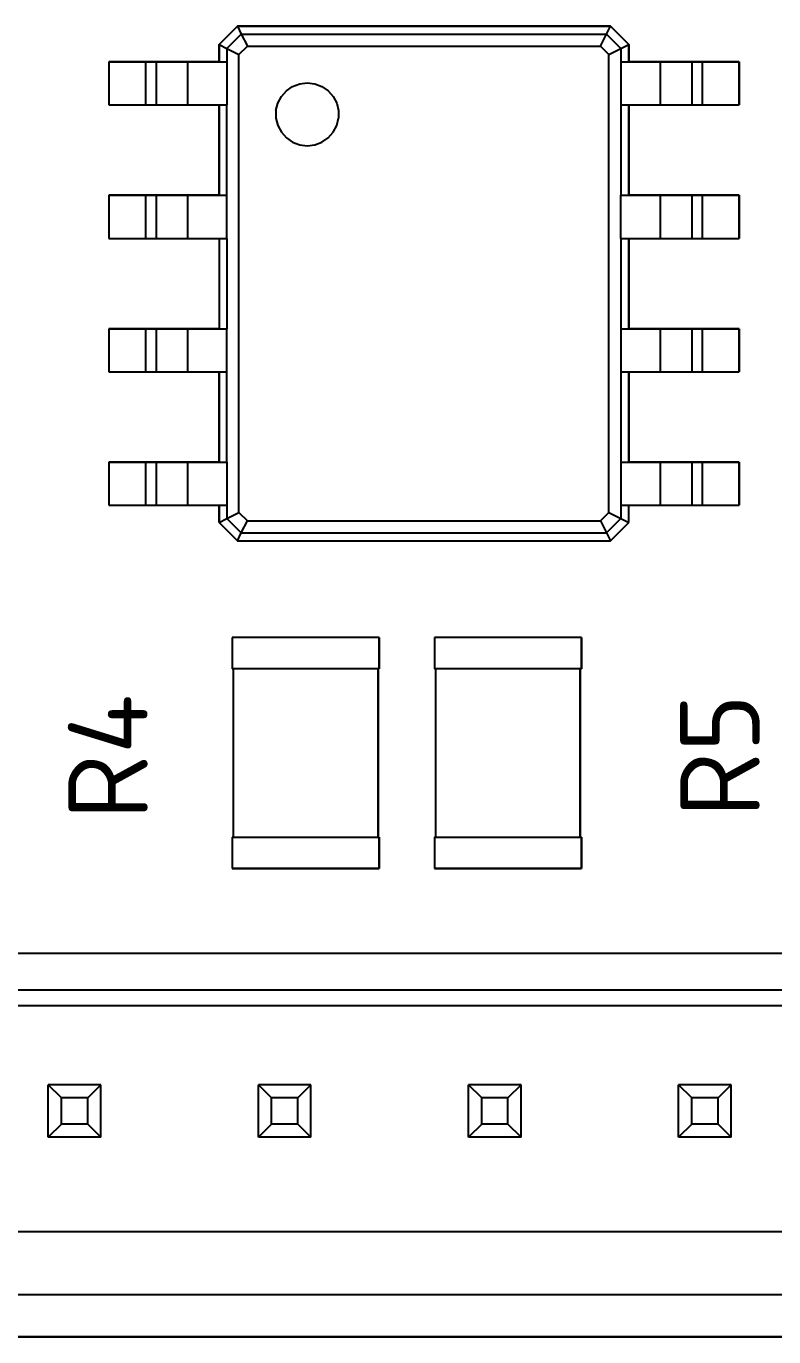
# Model space of a CAD drawing. Header units: inches. Extents: x 5 to 415, y -593 to 71.
# Drawn here: x 100.68 to 114.91, y -478.52 to -453.56 of the extents above; entities that cross this region are included whole.
import ezdxf

# ---------------------------------------------------------------- set-up
doc = ezdxf.new("R2010")
doc.units = ezdxf.units.IN
doc.header["$MEASUREMENT"] = 0
doc.styles.add('ISOCPEUR0', font='isocpeur.ttf', dxfattribs={"height": 3.704167})

msp = doc.modelspace()

# ---------------------------------------------------------------- linework, layer by layer
at = {"color": 7, "true_color": 0xffffff}
for p, q in [((104.7, -453.56), (104.35, -453.91)), ((104.35, -453.91), (104.7, -453.56)), ((104.5, -453.984), (104.774, -453.71)), ((111.8, -453.56), (104.7, -453.56)), ((104.7, -453.56), (104.774, -453.71)), ((104.7, -453.56), (111.8, -453.56)), ((104.774, -453.71), (104.89, -453.94)), ((104.774, -453.71), (111.724, -453.71)), ((111.61, -453.94), (111.724, -453.71)), ((111.724, -453.71), (111.8, -453.56)), ((111.724, -453.71), (112, -453.984)), ((112.15, -453.91), (111.8, -453.56)), ((111.8, -453.56), (112.15, -453.91)), ((104.35, -453.91), (104.35, -454.24)), ((104.35, -453.91), (104.5, -453.984)), ((104.35, -454.24), (104.35, -453.91)), ((104.73, -454.1), (104.89, -453.94)), ((104.89, -453.94), (111.61, -453.94)), ((111.61, -453.94), (111.77, -454.1)), ((112, -453.984), (112.15, -453.91)), ((112.15, -454.24), (112.15, -453.91)), ((112.15, -453.91), (112.15, -454.24)), ((104.5, -453.984), (104.5, -454.24)), ((104.5, -453.984), (104.73, -454.1)), ((104.73, -462.82), (104.73, -454.1)), ((111.77, -454.1), (112, -453.984)), ((111.77, -462.82), (111.77, -454.1)), ((112, -453.984), (112, -454.24)), ((104.35, -454.24), (102.25, -454.24)), ((102.25, -454.24), (102.25, -455.06)), ((102.25, -454.24), (102.25, -455.06)), ((102.25, -454.24), (102.95, -454.24)), ((102.95, -454.24), (102.994, -454.24)), ((102.95, -454.24), (102.95, -455.06)), ((102.994, -454.24), (103.036, -454.24)), ((103.036, -454.24), (103.074, -454.24)), ((103.074, -454.24), (103.106, -454.24)), ((103.106, -454.24), (103.13, -454.24)), ((103.13, -454.24), (103.144, -454.24)), ((103.144, -454.24), (103.15, -454.24)), ((103.15, -454.24), (103.15, -455.06)), ((103.15, -454.24), (103.166, -454.24)), ((103.166, -454.24), (103.21, -454.24)), ((103.21, -454.24), (103.28, -454.24)), ((103.28, -454.24), (103.376, -454.24)), ((103.376, -454.24), (103.49, -454.24)), ((103.49, -454.24), (103.616, -454.24)), ((103.616, -454.24), (103.75, -454.24)), ((103.75, -454.24), (104.35, -454.24)), ((103.75, -454.24), (103.75, -455.06)), ((104.35, -454.24), (104.5, -454.24)), ((104.5, -454.24), (104.5, -455.06)), ((112, -454.24), (112, -455.06)), ((112, -454.24), (112.15, -454.24)), ((114.25, -454.24), (112.15, -454.24)), ((112.15, -454.24), (112.75, -454.24)), ((112.75, -454.24), (112.884, -454.24)), ((112.75, -454.24), (112.75, -455.06)), ((112.884, -454.24), (113.01, -454.24)), ((113.01, -454.24), (113.124, -454.24)), ((113.124, -454.24), (113.22, -454.24)), ((113.22, -454.24), (113.29, -454.24)), ((113.29, -454.24), (113.334, -454.24)), ((113.334, -454.24), (113.35, -454.24)), ((113.35, -454.24), (113.35, -455.06)), ((113.35, -454.24), (113.356, -454.24)), ((113.356, -454.24), (113.37, -454.24)), ((113.37, -454.24), (113.394, -454.24)), ((113.394, -454.24), (113.426, -454.24)), ((113.426, -454.24), (113.464, -454.24)), ((113.464, -454.24), (113.506, -454.24)), ((113.506, -454.24), (113.55, -454.24)), ((113.55, -454.24), (114.25, -454.24)), ((113.55, -454.24), (113.55, -455.06)), ((114.25, -455.06), (114.25, -454.24)), ((114.25, -454.24), (114.25, -455.06)), ((105.632, -454.79), (105.75, -454.708)), ((105.75, -454.708), (105.886, -454.658)), ((105.886, -454.658), (106.03, -454.64)), ((106.03, -454.64), (106.174, -454.658)), ((106.174, -454.658), (106.308, -454.708)), ((106.308, -454.708), (106.428, -454.79)), ((105.468, -455.026), (105.536, -454.898)), ((105.536, -454.898), (105.632, -454.79)), ((106.428, -454.79), (106.524, -454.898)), ((106.524, -454.898), (106.59, -455.026)), ((102.25, -455.06), (104.35, -455.06)), ((102.25, -455.06), (102.95, -455.06)), ((102.95, -455.06), (102.994, -455.06)), ((102.994, -455.06), (103.036, -455.06)), ((103.036, -455.06), (103.074, -455.06)), ((103.074, -455.06), (103.106, -455.06)), ((103.106, -455.06), (103.13, -455.06)), ((103.13, -455.06), (103.144, -455.06)), ((103.144, -455.06), (103.15, -455.06)), ((103.15, -455.06), (103.166, -455.06)), ((103.166, -455.06), (103.21, -455.06)), ((103.21, -455.06), (103.28, -455.06)), ((103.28, -455.06), (103.376, -455.06)), ((103.376, -455.06), (103.49, -455.06)), ((103.49, -455.06), (103.616, -455.06)), ((103.616, -455.06), (103.75, -455.06)), ((103.75, -455.06), (104.35, -455.06)), ((104.35, -455.06), (104.35, -456.78)), ((104.35, -456.78), (104.35, -455.06)), ((104.35, -455.06), (104.5, -455.06)), ((104.5, -456.78), (104.5, -455.06)), ((105.434, -455.168), (105.468, -455.026)), ((105.434, -455.168), (105.434, -455.312)), ((106.59, -455.026), (106.626, -455.168)), ((106.626, -455.168), (106.626, -455.312)), ((112, -455.06), (112, -456.78)), ((112, -455.06), (112.15, -455.06)), ((112.15, -456.78), (112.15, -455.06)), ((112.15, -455.06), (114.25, -455.06)), ((112.15, -455.06), (112.15, -456.78)), ((112.15, -455.06), (112.75, -455.06)), ((112.75, -455.06), (112.884, -455.06)), ((112.884, -455.06), (113.01, -455.06)), ((113.01, -455.06), (113.124, -455.06)), ((113.124, -455.06), (113.22, -455.06)), ((113.22, -455.06), (113.29, -455.06)), ((113.29, -455.06), (113.334, -455.06)), ((113.334, -455.06), (113.35, -455.06)), ((113.35, -455.06), (113.356, -455.06)), ((113.356, -455.06), (113.37, -455.06)), ((113.37, -455.06), (113.394, -455.06)), ((113.394, -455.06), (113.426, -455.06)), ((113.426, -455.06), (113.464, -455.06)), ((113.464, -455.06), (113.506, -455.06)), ((113.506, -455.06), (113.55, -455.06)), ((113.55, -455.06), (114.25, -455.06)), ((105.434, -455.312), (105.468, -455.452)), ((105.468, -455.452), (105.536, -455.58)), ((106.524, -455.58), (106.59, -455.452)), ((106.59, -455.452), (106.626, -455.312)), ((105.536, -455.58), (105.632, -455.688)), ((105.632, -455.688), (105.75, -455.77)), ((106.308, -455.77), (106.428, -455.688)), ((106.428, -455.688), (106.524, -455.58)), ((105.75, -455.77), (105.886, -455.822)), ((105.886, -455.822), (106.03, -455.84)), ((106.03, -455.84), (106.174, -455.822)), ((106.174, -455.822), (106.308, -455.77)), ((104.35, -456.78), (102.25, -456.78)), ((102.25, -456.78), (102.25, -457.6)), ((102.25, -456.78), (102.25, -457.6)), ((102.25, -456.78), (102.95, -456.78)), ((102.95, -456.78), (102.994, -456.78)), ((102.95, -456.78), (102.95, -457.6)), ((102.994, -456.78), (103.036, -456.78)), ((103.036, -456.78), (103.074, -456.78)), ((103.074, -456.78), (103.106, -456.78)), ((103.106, -456.78), (103.13, -456.78)), ((103.13, -456.78), (103.144, -456.78)), ((103.144, -456.78), (103.15, -456.78)), ((103.15, -456.78), (103.15, -457.6)), ((103.15, -456.78), (103.166, -456.78)), ((103.166, -456.78), (103.21, -456.78)), ((103.21, -456.78), (103.28, -456.78)), ((103.28, -456.78), (103.376, -456.78)), ((103.376, -456.78), (103.49, -456.78)), ((103.49, -456.78), (103.616, -456.78)), ((103.616, -456.78), (103.75, -456.78)), ((103.75, -456.78), (104.35, -456.78)), ((103.75, -456.78), (103.75, -457.6)), ((104.35, -456.78), (104.5, -456.78)), ((104.5, -457.6), (104.5, -456.78)), ((112, -457.6), (112, -456.78)), ((112, -456.78), (112.15, -456.78)), ((114.25, -456.78), (112.15, -456.78)), ((112.15, -456.78), (112.75, -456.78)), ((112.75, -456.78), (112.884, -456.78)), ((112.75, -456.78), (112.75, -457.6)), ((112.884, -456.78), (113.01, -456.78)), ((113.01, -456.78), (113.124, -456.78)), ((113.124, -456.78), (113.22, -456.78)), ((113.22, -456.78), (113.29, -456.78)), ((113.29, -456.78), (113.334, -456.78)), ((113.334, -456.78), (113.35, -456.78)), ((113.35, -456.78), (113.35, -457.6)), ((113.35, -456.78), (113.356, -456.78)), ((113.356, -456.78), (113.37, -456.78)), ((113.37, -456.78), (113.394, -456.78)), ((113.394, -456.78), (113.426, -456.78)), ((113.426, -456.78), (113.464, -456.78)), ((113.464, -456.78), (113.506, -456.78)), ((113.506, -456.78), (113.55, -456.78)), ((113.55, -456.78), (114.25, -456.78)), ((113.55, -456.78), (113.55, -457.6)), ((114.25, -457.6), (114.25, -456.78)), ((114.25, -456.78), (114.25, -457.6)), ((102.25, -457.6), (104.35, -457.6)), ((102.25, -457.6), (102.95, -457.6)), ((102.95, -457.6), (102.994, -457.6)), ((102.994, -457.6), (103.036, -457.6)), ((103.036, -457.6), (103.074, -457.6)), ((103.074, -457.6), (103.106, -457.6)), ((103.106, -457.6), (103.13, -457.6)), ((103.13, -457.6), (103.144, -457.6)), ((103.144, -457.6), (103.15, -457.6)), ((103.15, -457.6), (103.166, -457.6)), ((103.166, -457.6), (103.21, -457.6)), ((103.21, -457.6), (103.28, -457.6)), ((103.28, -457.6), (103.376, -457.6)), ((103.376, -457.6), (103.49, -457.6)), ((103.49, -457.6), (103.616, -457.6)), ((103.616, -457.6), (103.75, -457.6)), ((103.75, -457.6), (104.35, -457.6)), ((104.35, -457.6), (104.35, -459.32)), ((104.35, -457.6), (104.35, -459.32)), ((104.35, -457.6), (104.5, -457.6)), ((104.5, -457.6), (104.5, -459.32)), ((112, -457.6), (112, -459.32)), ((112, -457.6), (112.15, -457.6)), ((112.15, -459.32), (112.15, -457.6)), ((112.15, -457.6), (114.25, -457.6)), ((112.15, -457.6), (112.75, -457.6)), ((112.15, -457.6), (112.15, -459.32)), ((112.75, -457.6), (112.884, -457.6)), ((112.884, -457.6), (113.01, -457.6)), ((113.01, -457.6), (113.124, -457.6)), ((113.124, -457.6), (113.22, -457.6)), ((113.22, -457.6), (113.29, -457.6)), ((113.29, -457.6), (113.334, -457.6)), ((113.334, -457.6), (113.35, -457.6)), ((113.35, -457.6), (113.356, -457.6)), ((113.356, -457.6), (113.37, -457.6)), ((113.37, -457.6), (113.394, -457.6)), ((113.394, -457.6), (113.426, -457.6)), ((113.426, -457.6), (113.464, -457.6)), ((113.464, -457.6), (113.506, -457.6)), ((113.506, -457.6), (113.55, -457.6)), ((113.55, -457.6), (114.25, -457.6)), ((104.35, -459.32), (102.25, -459.32)), ((102.25, -459.32), (102.25, -460.14)), ((102.25, -459.32), (102.25, -460.14)), ((102.25, -459.32), (102.95, -459.32)), ((102.95, -459.32), (102.994, -459.32)), ((102.95, -459.32), (102.95, -460.14)), ((102.994, -459.32), (103.036, -459.32)), ((103.036, -459.32), (103.074, -459.32)), ((103.074, -459.32), (103.106, -459.32)), ((103.106, -459.32), (103.13, -459.32)), ((103.13, -459.32), (103.144, -459.32)), ((103.144, -459.32), (103.15, -459.32)), ((103.15, -459.32), (103.15, -460.14)), ((103.15, -459.32), (103.166, -459.32)), ((103.166, -459.32), (103.21, -459.32)), ((103.21, -459.32), (103.28, -459.32)), ((103.28, -459.32), (103.376, -459.32)), ((103.376, -459.32), (103.49, -459.32)), ((103.49, -459.32), (103.616, -459.32)), ((103.616, -459.32), (103.75, -459.32)), ((103.75, -459.32), (104.35, -459.32)), ((103.75, -459.32), (103.75, -460.14)), ((104.35, -459.32), (104.5, -459.32)), ((104.5, -460.14), (104.5, -459.32)), ((112, -459.32), (112, -460.14)), ((112, -459.32), (112.15, -459.32)), ((114.25, -459.32), (112.15, -459.32)), ((112.15, -459.32), (112.75, -459.32)), ((112.75, -459.32), (112.884, -459.32)), ((112.75, -459.32), (112.75, -460.14)), ((112.884, -459.32), (113.01, -459.32)), ((113.01, -459.32), (113.124, -459.32)), ((113.124, -459.32), (113.22, -459.32)), ((113.22, -459.32), (113.29, -459.32)), ((113.29, -459.32), (113.334, -459.32)), ((113.334, -459.32), (113.35, -459.32)), ((113.35, -459.32), (113.35, -460.14)), ((113.35, -459.32), (113.356, -459.32)), ((113.356, -459.32), (113.37, -459.32)), ((113.37, -459.32), (113.394, -459.32)), ((113.394, -459.32), (113.426, -459.32)), ((113.426, -459.32), (113.464, -459.32)), ((113.464, -459.32), (113.506, -459.32)), ((113.506, -459.32), (113.55, -459.32)), ((113.55, -459.32), (114.25, -459.32)), ((113.55, -459.32), (113.55, -460.14)), ((114.25, -460.14), (114.25, -459.32)), ((114.25, -459.32), (114.25, -460.14)), ((102.25, -460.14), (104.35, -460.14)), ((102.25, -460.14), (102.95, -460.14)), ((102.95, -460.14), (102.994, -460.14)), ((102.994, -460.14), (103.036, -460.14)), ((103.036, -460.14), (103.074, -460.14)), ((103.074, -460.14), (103.106, -460.14)), ((103.106, -460.14), (103.13, -460.14)), ((103.13, -460.14), (103.144, -460.14)), ((103.144, -460.14), (103.15, -460.14)), ((103.15, -460.14), (103.166, -460.14)), ((103.166, -460.14), (103.21, -460.14)), ((103.21, -460.14), (103.28, -460.14)), ((103.28, -460.14), (103.376, -460.14)), ((103.376, -460.14), (103.49, -460.14)), ((103.49, -460.14), (103.616, -460.14)), ((103.616, -460.14), (103.75, -460.14)), ((103.75, -460.14), (104.35, -460.14)), ((104.35, -460.14), (104.35, -461.86)), ((104.35, -461.86), (104.35, -460.14)), ((104.35, -460.14), (104.5, -460.14)), ((104.5, -461.86), (104.5, -460.14)), ((112, -460.14), (112, -461.86)), ((112, -460.14), (112.15, -460.14)), ((112.15, -461.86), (112.15, -460.14)), ((112.15, -460.14), (114.25, -460.14)), ((112.15, -460.14), (112.75, -460.14)), ((112.15, -460.14), (112.15, -461.86)), ((112.75, -460.14), (112.884, -460.14)), ((112.884, -460.14), (113.01, -460.14)), ((113.01, -460.14), (113.124, -460.14)), ((113.124, -460.14), (113.22, -460.14)), ((113.22, -460.14), (113.29, -460.14)), ((113.29, -460.14), (113.334, -460.14)), ((113.334, -460.14), (113.35, -460.14)), ((113.35, -460.14), (113.356, -460.14)), ((113.356, -460.14), (113.37, -460.14)), ((113.37, -460.14), (113.394, -460.14)), ((113.394, -460.14), (113.426, -460.14)), ((113.426, -460.14), (113.464, -460.14)), ((113.464, -460.14), (113.506, -460.14)), ((113.506, -460.14), (113.55, -460.14)), ((113.55, -460.14), (114.25, -460.14)), ((104.35, -461.86), (102.25, -461.86)), ((102.25, -461.86), (102.25, -462.68)), ((102.25, -461.86), (102.25, -462.68)), ((102.25, -461.86), (102.95, -461.86)), ((102.95, -461.86), (102.994, -461.86)), ((102.95, -461.86), (102.95, -462.68)), ((102.994, -461.86), (103.036, -461.86)), ((103.036, -461.86), (103.074, -461.86)), ((103.074, -461.86), (103.106, -461.86)), ((103.106, -461.86), (103.13, -461.86)), ((103.13, -461.86), (103.144, -461.86)), ((103.144, -461.86), (103.15, -461.86)), ((103.15, -461.86), (103.15, -462.68)), ((103.15, -461.86), (103.166, -461.86)), ((103.166, -461.86), (103.21, -461.86)), ((103.21, -461.86), (103.28, -461.86)), ((103.28, -461.86), (103.376, -461.86)), ((103.376, -461.86), (103.49, -461.86)), ((103.49, -461.86), (103.616, -461.86)), ((103.616, -461.86), (103.75, -461.86)), ((103.75, -461.86), (104.35, -461.86)), ((103.75, -461.86), (103.75, -462.68)), ((104.35, -461.86), (104.5, -461.86)), ((104.5, -461.86), (104.5, -462.68)), ((112, -461.86), (112, -462.68)), ((112, -461.86), (112.15, -461.86)), ((114.25, -461.86), (112.15, -461.86)), ((112.15, -461.86), (112.75, -461.86)), ((112.75, -461.86), (112.884, -461.86)), ((112.75, -461.86), (112.75, -462.68)), ((112.884, -461.86), (113.01, -461.86)), ((113.01, -461.86), (113.124, -461.86)), ((113.124, -461.86), (113.22, -461.86)), ((113.22, -461.86), (113.29, -461.86)), ((113.29, -461.86), (113.334, -461.86)), ((113.334, -461.86), (113.35, -461.86)), ((113.35, -461.86), (113.35, -462.68)), ((113.35, -461.86), (113.356, -461.86)), ((113.356, -461.86), (113.37, -461.86)), ((113.37, -461.86), (113.394, -461.86)), ((113.394, -461.86), (113.426, -461.86)), ((113.426, -461.86), (113.464, -461.86)), ((113.464, -461.86), (113.506, -461.86)), ((113.506, -461.86), (113.55, -461.86)), ((113.55, -461.86), (114.25, -461.86)), ((113.55, -461.86), (113.55, -462.68)), ((114.25, -462.68), (114.25, -461.86)), ((114.25, -461.86), (114.25, -462.68)), ((102.25, -462.68), (104.35, -462.68)), ((102.25, -462.68), (102.95, -462.68)), ((102.95, -462.68), (102.994, -462.68)), ((102.994, -462.68), (103.036, -462.68)), ((103.036, -462.68), (103.074, -462.68)), ((103.074, -462.68), (103.106, -462.68)), ((103.106, -462.68), (103.13, -462.68)), ((103.13, -462.68), (103.144, -462.68)), ((103.144, -462.68), (103.15, -462.68)), ((103.15, -462.68), (103.166, -462.68)), ((103.166, -462.68), (103.21, -462.68)), ((103.21, -462.68), (103.28, -462.68)), ((103.28, -462.68), (103.376, -462.68)), ((103.376, -462.68), (103.49, -462.68)), ((103.49, -462.68), (103.616, -462.68)), ((103.616, -462.68), (103.75, -462.68)), ((103.75, -462.68), (104.35, -462.68)), ((104.35, -462.68), (104.35, -463.01)), ((104.35, -463.01), (104.35, -462.68)), ((104.35, -462.68), (104.5, -462.68)), ((104.5, -462.68), (104.5, -462.934)), ((112, -462.68), (112, -462.934)), ((112, -462.68), (112.15, -462.68)), ((112.15, -463.01), (112.15, -462.68)), ((112.15, -462.68), (114.25, -462.68)), ((112.15, -462.68), (112.75, -462.68)), ((112.15, -463.01), (112.15, -462.68)), ((112.75, -462.68), (112.884, -462.68)), ((112.884, -462.68), (113.01, -462.68)), ((113.01, -462.68), (113.124, -462.68)), ((113.124, -462.68), (113.22, -462.68)), ((113.22, -462.68), (113.29, -462.68)), ((113.29, -462.68), (113.334, -462.68)), ((113.334, -462.68), (113.35, -462.68)), ((113.35, -462.68), (113.356, -462.68)), ((113.356, -462.68), (113.37, -462.68)), ((113.37, -462.68), (113.394, -462.68)), ((113.394, -462.68), (113.426, -462.68)), ((113.426, -462.68), (113.464, -462.68)), ((113.464, -462.68), (113.506, -462.68)), ((113.506, -462.68), (113.55, -462.68)), ((113.55, -462.68), (114.25, -462.68)), ((104.35, -463.01), (104.5, -462.934)), ((104.5, -462.934), (104.73, -462.82)), ((104.5, -462.934), (104.774, -463.21)), ((104.73, -462.82), (104.89, -462.98)), ((111.61, -462.98), (111.77, -462.82)), ((111.724, -463.21), (112, -462.934)), ((111.77, -462.82), (112, -462.934)), ((112, -462.934), (112.15, -463.01)), ((104.35, -463.01), (104.7, -463.36)), ((104.35, -463.01), (104.7, -463.36)), ((104.774, -463.21), (104.89, -462.98)), ((104.89, -462.98), (111.61, -462.98)), ((111.61, -462.98), (111.724, -463.21)), ((111.8, -463.36), (112.15, -463.01)), ((111.8, -463.36), (112.15, -463.01)), ((104.7, -463.36), (104.774, -463.21)), ((104.7, -463.36), (111.8, -463.36)), ((104.7, -463.36), (111.8, -463.36)), ((104.774, -463.21), (111.724, -463.21)), ((111.724, -463.21), (111.8, -463.36)), ((107.4, -465.2), (104.6, -465.2)), ((104.6, -465.2), (104.6, -465.8)), ((104.6, -465.2), (104.6, -465.8)), ((107.4, -465.2), (104.6, -465.2)), ((107.4, -465.8), (107.4, -465.2)), ((107.4, -465.2), (107.4, -465.8)), ((111.25, -465.2), (108.45, -465.2)), ((108.45, -465.2), (108.45, -465.8)), ((108.45, -465.2), (108.45, -465.8)), ((111.25, -465.2), (108.45, -465.2)), ((111.25, -465.8), (111.25, -465.2)), ((111.25, -465.2), (111.25, -465.8)), ((104.6, -465.8), (104.62, -465.8)), ((107.4, -465.8), (104.6, -465.8)), ((104.62, -465.8), (104.62, -469)), ((104.62, -465.8), (104.62, -469)), ((107.378, -469), (107.378, -465.8)), ((107.378, -465.8), (107.4, -465.8)), ((107.378, -465.8), (107.378, -469)), ((108.45, -465.8), (108.47, -465.8)), ((111.25, -465.8), (108.45, -465.8)), ((108.47, -465.8), (108.47, -469)), ((108.47, -465.8), (108.47, -469)), ((111.228, -469), (111.228, -465.8)), ((111.228, -465.8), (111.25, -465.8)), ((111.228, -465.8), (111.228, -469)), ((104.62, -469), (104.6, -469)), ((104.6, -469), (104.6, -469.6)), ((104.6, -469), (104.6, -469.6)), ((104.6, -469), (107.4, -469)), ((107.4, -469), (107.378, -469)), ((107.4, -469.6), (107.4, -469)), ((107.4, -469), (107.4, -469.6)), ((108.47, -469), (108.45, -469)), ((108.45, -469), (108.45, -469.6)), ((108.45, -469), (108.45, -469.6)), ((108.45, -469), (111.25, -469)), ((111.25, -469), (111.228, -469)), ((111.25, -469.6), (111.25, -469)), ((111.25, -469), (111.25, -469.6)), ((104.6, -469.6), (107.4, -469.6)), ((107.4, -469.6), (104.6, -469.6)), ((108.45, -469.6), (111.25, -469.6)), ((111.25, -469.6), (108.45, -469.6)), ((121.6, -471.217), (93.6, -471.217)), ((121.6, -471.217), (93.6, -471.217)), ((120.624, -471.917), (94.576, -471.917)), ((120.5, -472.217), (94.7, -472.217)), ((102.1, -473.717), (101.1, -473.717)), ((101.35, -473.967), (101.1, -473.717)), ((101.1, -474.717), (101.1, -473.717)), ((102.1, -473.717), (101.85, -473.967)), ((102.1, -474.717), (102.1, -473.717)), ((106.1, -473.717), (105.1, -473.717)), ((105.35, -473.967), (105.1, -473.717)), ((105.1, -474.717), (105.1, -473.717)), ((106.1, -473.717), (105.85, -473.967)), ((106.1, -474.717), (106.1, -473.717)), ((110.1, -473.717), (109.1, -473.717)), ((109.35, -473.967), (109.1, -473.717)), ((109.1, -474.717), (109.1, -473.717)), ((110.1, -473.717), (109.85, -473.967)), ((110.1, -474.717), (110.1, -473.717)), ((114.1, -473.717), (113.1, -473.717)), ((113.35, -473.967), (113.1, -473.717)), ((113.1, -474.717), (113.1, -473.717)), ((114.1, -473.717), (113.85, -473.967)), ((114.1, -474.717), (114.1, -473.717)), ((101.85, -473.967), (101.35, -473.967)), ((101.35, -474.467), (101.35, -473.967)), ((101.85, -474.467), (101.85, -473.967)), ((105.85, -473.967), (105.35, -473.967)), ((105.35, -474.467), (105.35, -473.967)), ((105.85, -474.467), (105.85, -473.967)), ((109.85, -473.967), (109.35, -473.967)), ((109.35, -474.467), (109.35, -473.967)), ((109.85, -474.467), (109.85, -473.967)), ((113.85, -473.967), (113.35, -473.967)), ((113.35, -474.467), (113.35, -473.967)), ((113.85, -474.467), (113.85, -473.967)), ((101.35, -474.467), (101.1, -474.717)), ((101.85, -474.467), (101.35, -474.467)), ((102.1, -474.717), (101.85, -474.467)), ((105.35, -474.467), (105.1, -474.717)), ((105.85, -474.467), (105.35, -474.467)), ((106.1, -474.717), (105.85, -474.467)), ((109.35, -474.467), (109.1, -474.717)), ((109.85, -474.467), (109.35, -474.467)), ((110.1, -474.717), (109.85, -474.467)), ((113.35, -474.467), (113.1, -474.717)), ((113.85, -474.467), (113.35, -474.467)), ((114.1, -474.717), (113.85, -474.467)), ((102.1, -474.717), (101.1, -474.717)), ((106.1, -474.717), (105.1, -474.717)), ((110.1, -474.717), (109.1, -474.717)), ((114.1, -474.717), (113.1, -474.717)), ((118, -476.517), (97.2, -476.517)), ((120.7, -477.717), (94.5, -477.717)), ((93.6, -478.517), (121.6, -478.517)), ((120.7, -478.517), (94.5, -478.517))]:
    msp.add_line(p, q, dxfattribs=at)
at = {"color": 18, "true_color": 0x000000}
for p, q in [((104.7, -453.56), (104.35, -453.91)), ((104.35, -453.91), (104.7, -453.56)), ((104.5, -453.984), (104.774, -453.71)), ((111.8, -453.56), (104.7, -453.56)), ((104.7, -453.56), (104.774, -453.71)), ((104.7, -453.56), (111.8, -453.56)), ((104.774, -453.71), (104.89, -453.94)), ((104.774, -453.71), (111.724, -453.71)), ((111.61, -453.94), (111.724, -453.71)), ((111.724, -453.71), (111.8, -453.56)), ((111.724, -453.71), (112, -453.984)), ((112.15, -453.91), (111.8, -453.56)), ((111.8, -453.56), (112.15, -453.91)), ((104.35, -453.91), (104.35, -454.24)), ((104.35, -453.91), (104.5, -453.984)), ((104.35, -454.24), (104.35, -453.91)), ((104.73, -454.1), (104.89, -453.94)), ((104.89, -453.94), (111.61, -453.94)), ((111.61, -453.94), (111.77, -454.1)), ((112, -453.984), (112.15, -453.91)), ((112.15, -454.24), (112.15, -453.91)), ((112.15, -453.91), (112.15, -454.24)), ((104.5, -453.984), (104.5, -454.24)), ((104.5, -453.984), (104.73, -454.1)), ((104.73, -462.82), (104.73, -454.1)), ((111.77, -454.1), (112, -453.984)), ((111.77, -462.82), (111.77, -454.1)), ((112, -453.984), (112, -454.24)), ((104.35, -454.24), (102.25, -454.24)), ((102.25, -454.24), (102.25, -455.06)), ((102.25, -454.24), (102.25, -455.06)), ((102.25, -454.24), (102.95, -454.24)), ((102.95, -454.24), (102.994, -454.24)), ((102.95, -454.24), (102.95, -455.06)), ((102.994, -454.24), (103.036, -454.24)), ((103.036, -454.24), (103.074, -454.24)), ((103.074, -454.24), (103.106, -454.24)), ((103.106, -454.24), (103.13, -454.24)), ((103.13, -454.24), (103.144, -454.24)), ((103.144, -454.24), (103.15, -454.24)), ((103.15, -454.24), (103.15, -455.06)), ((103.15, -454.24), (103.166, -454.24)), ((103.166, -454.24), (103.21, -454.24)), ((103.21, -454.24), (103.28, -454.24)), ((103.28, -454.24), (103.376, -454.24)), ((103.376, -454.24), (103.49, -454.24)), ((103.49, -454.24), (103.616, -454.24)), ((103.616, -454.24), (103.75, -454.24)), ((103.75, -454.24), (104.35, -454.24)), ((103.75, -454.24), (103.75, -455.06)), ((104.35, -454.24), (104.5, -454.24)), ((104.5, -454.24), (104.5, -455.06)), ((112, -454.24), (112, -455.06)), ((112, -454.24), (112.15, -454.24)), ((114.25, -454.24), (112.15, -454.24)), ((112.15, -454.24), (112.75, -454.24)), ((112.75, -454.24), (112.884, -454.24)), ((112.75, -454.24), (112.75, -455.06)), ((112.884, -454.24), (113.01, -454.24)), ((113.01, -454.24), (113.124, -454.24)), ((113.124, -454.24), (113.22, -454.24)), ((113.22, -454.24), (113.29, -454.24)), ((113.29, -454.24), (113.334, -454.24)), ((113.334, -454.24), (113.35, -454.24)), ((113.35, -454.24), (113.35, -455.06)), ((113.35, -454.24), (113.356, -454.24)), ((113.356, -454.24), (113.37, -454.24)), ((113.37, -454.24), (113.394, -454.24)), ((113.394, -454.24), (113.426, -454.24)), ((113.426, -454.24), (113.464, -454.24)), ((113.464, -454.24), (113.506, -454.24)), ((113.506, -454.24), (113.55, -454.24)), ((113.55, -454.24), (114.25, -454.24)), ((113.55, -454.24), (113.55, -455.06)), ((114.25, -455.06), (114.25, -454.24)), ((114.25, -454.24), (114.25, -455.06)), ((105.632, -454.79), (105.75, -454.708)), ((105.75, -454.708), (105.886, -454.658)), ((105.886, -454.658), (106.03, -454.64)), ((106.03, -454.64), (106.174, -454.658)), ((106.174, -454.658), (106.308, -454.708)), ((106.308, -454.708), (106.428, -454.79)), ((105.468, -455.026), (105.536, -454.898)), ((105.536, -454.898), (105.632, -454.79)), ((106.428, -454.79), (106.524, -454.898)), ((106.524, -454.898), (106.59, -455.026)), ((102.25, -455.06), (104.35, -455.06)), ((102.25, -455.06), (102.95, -455.06)), ((102.95, -455.06), (102.994, -455.06)), ((102.994, -455.06), (103.036, -455.06)), ((103.036, -455.06), (103.074, -455.06)), ((103.074, -455.06), (103.106, -455.06)), ((103.106, -455.06), (103.13, -455.06)), ((103.13, -455.06), (103.144, -455.06)), ((103.144, -455.06), (103.15, -455.06)), ((103.15, -455.06), (103.166, -455.06)), ((103.166, -455.06), (103.21, -455.06)), ((103.21, -455.06), (103.28, -455.06)), ((103.28, -455.06), (103.376, -455.06)), ((103.376, -455.06), (103.49, -455.06)), ((103.49, -455.06), (103.616, -455.06)), ((103.616, -455.06), (103.75, -455.06)), ((103.75, -455.06), (104.35, -455.06)), ((104.35, -455.06), (104.35, -456.78)), ((104.35, -456.78), (104.35, -455.06)), ((104.35, -455.06), (104.5, -455.06)), ((104.5, -456.78), (104.5, -455.06)), ((105.434, -455.168), (105.468, -455.026)), ((105.434, -455.168), (105.434, -455.312)), ((106.59, -455.026), (106.626, -455.168)), ((106.626, -455.168), (106.626, -455.312)), ((112, -455.06), (112, -456.78)), ((112, -455.06), (112.15, -455.06)), ((112.15, -456.78), (112.15, -455.06)), ((112.15, -455.06), (114.25, -455.06)), ((112.15, -455.06), (112.15, -456.78)), ((112.15, -455.06), (112.75, -455.06)), ((112.75, -455.06), (112.884, -455.06)), ((112.884, -455.06), (113.01, -455.06)), ((113.01, -455.06), (113.124, -455.06)), ((113.124, -455.06), (113.22, -455.06)), ((113.22, -455.06), (113.29, -455.06)), ((113.29, -455.06), (113.334, -455.06)), ((113.334, -455.06), (113.35, -455.06)), ((113.35, -455.06), (113.356, -455.06)), ((113.356, -455.06), (113.37, -455.06)), ((113.37, -455.06), (113.394, -455.06)), ((113.394, -455.06), (113.426, -455.06)), ((113.426, -455.06), (113.464, -455.06)), ((113.464, -455.06), (113.506, -455.06)), ((113.506, -455.06), (113.55, -455.06)), ((113.55, -455.06), (114.25, -455.06)), ((105.434, -455.312), (105.468, -455.452)), ((105.468, -455.452), (105.536, -455.58)), ((106.524, -455.58), (106.59, -455.452)), ((106.59, -455.452), (106.626, -455.312)), ((105.536, -455.58), (105.632, -455.688)), ((105.632, -455.688), (105.75, -455.77)), ((106.308, -455.77), (106.428, -455.688)), ((106.428, -455.688), (106.524, -455.58)), ((105.75, -455.77), (105.886, -455.822)), ((105.886, -455.822), (106.03, -455.84)), ((106.03, -455.84), (106.174, -455.822)), ((106.174, -455.822), (106.308, -455.77)), ((104.35, -456.78), (102.25, -456.78)), ((102.25, -456.78), (102.25, -457.6)), ((102.25, -456.78), (102.25, -457.6)), ((102.25, -456.78), (102.95, -456.78)), ((102.95, -456.78), (102.994, -456.78)), ((102.95, -456.78), (102.95, -457.6)), ((102.994, -456.78), (103.036, -456.78)), ((103.036, -456.78), (103.074, -456.78)), ((103.074, -456.78), (103.106, -456.78)), ((103.106, -456.78), (103.13, -456.78)), ((103.13, -456.78), (103.144, -456.78)), ((103.144, -456.78), (103.15, -456.78)), ((103.15, -456.78), (103.15, -457.6)), ((103.15, -456.78), (103.166, -456.78)), ((103.166, -456.78), (103.21, -456.78)), ((103.21, -456.78), (103.28, -456.78)), ((103.28, -456.78), (103.376, -456.78)), ((103.376, -456.78), (103.49, -456.78)), ((103.49, -456.78), (103.616, -456.78)), ((103.616, -456.78), (103.75, -456.78)), ((103.75, -456.78), (104.35, -456.78)), ((103.75, -456.78), (103.75, -457.6)), ((104.35, -456.78), (104.5, -456.78)), ((104.5, -457.6), (104.5, -456.78)), ((112, -457.6), (112, -456.78)), ((112, -456.78), (112.15, -456.78)), ((114.25, -456.78), (112.15, -456.78)), ((112.15, -456.78), (112.75, -456.78)), ((112.75, -456.78), (112.884, -456.78)), ((112.75, -456.78), (112.75, -457.6)), ((112.884, -456.78), (113.01, -456.78)), ((113.01, -456.78), (113.124, -456.78)), ((113.124, -456.78), (113.22, -456.78)), ((113.22, -456.78), (113.29, -456.78)), ((113.29, -456.78), (113.334, -456.78)), ((113.334, -456.78), (113.35, -456.78)), ((113.35, -456.78), (113.35, -457.6)), ((113.35, -456.78), (113.356, -456.78)), ((113.356, -456.78), (113.37, -456.78)), ((113.37, -456.78), (113.394, -456.78)), ((113.394, -456.78), (113.426, -456.78)), ((113.426, -456.78), (113.464, -456.78)), ((113.464, -456.78), (113.506, -456.78)), ((113.506, -456.78), (113.55, -456.78)), ((113.55, -456.78), (114.25, -456.78)), ((113.55, -456.78), (113.55, -457.6)), ((114.25, -457.6), (114.25, -456.78)), ((114.25, -456.78), (114.25, -457.6)), ((102.25, -457.6), (104.35, -457.6)), ((102.25, -457.6), (102.95, -457.6)), ((102.95, -457.6), (102.994, -457.6)), ((102.994, -457.6), (103.036, -457.6)), ((103.036, -457.6), (103.074, -457.6)), ((103.074, -457.6), (103.106, -457.6)), ((103.106, -457.6), (103.13, -457.6)), ((103.13, -457.6), (103.144, -457.6)), ((103.144, -457.6), (103.15, -457.6)), ((103.15, -457.6), (103.166, -457.6)), ((103.166, -457.6), (103.21, -457.6)), ((103.21, -457.6), (103.28, -457.6)), ((103.28, -457.6), (103.376, -457.6)), ((103.376, -457.6), (103.49, -457.6)), ((103.49, -457.6), (103.616, -457.6)), ((103.616, -457.6), (103.75, -457.6)), ((103.75, -457.6), (104.35, -457.6)), ((104.35, -457.6), (104.35, -459.32)), ((104.35, -457.6), (104.35, -459.32)), ((104.35, -457.6), (104.5, -457.6)), ((104.5, -457.6), (104.5, -459.32)), ((112, -457.6), (112, -459.32)), ((112, -457.6), (112.15, -457.6)), ((112.15, -459.32), (112.15, -457.6)), ((112.15, -457.6), (114.25, -457.6)), ((112.15, -457.6), (112.75, -457.6)), ((112.15, -457.6), (112.15, -459.32)), ((112.75, -457.6), (112.884, -457.6)), ((112.884, -457.6), (113.01, -457.6)), ((113.01, -457.6), (113.124, -457.6)), ((113.124, -457.6), (113.22, -457.6)), ((113.22, -457.6), (113.29, -457.6)), ((113.29, -457.6), (113.334, -457.6)), ((113.334, -457.6), (113.35, -457.6)), ((113.35, -457.6), (113.356, -457.6)), ((113.356, -457.6), (113.37, -457.6)), ((113.37, -457.6), (113.394, -457.6)), ((113.394, -457.6), (113.426, -457.6)), ((113.426, -457.6), (113.464, -457.6)), ((113.464, -457.6), (113.506, -457.6)), ((113.506, -457.6), (113.55, -457.6)), ((113.55, -457.6), (114.25, -457.6)), ((104.35, -459.32), (102.25, -459.32)), ((102.25, -459.32), (102.25, -460.14)), ((102.25, -459.32), (102.25, -460.14)), ((102.25, -459.32), (102.95, -459.32)), ((102.95, -459.32), (102.994, -459.32)), ((102.95, -459.32), (102.95, -460.14)), ((102.994, -459.32), (103.036, -459.32)), ((103.036, -459.32), (103.074, -459.32)), ((103.074, -459.32), (103.106, -459.32)), ((103.106, -459.32), (103.13, -459.32)), ((103.13, -459.32), (103.144, -459.32)), ((103.144, -459.32), (103.15, -459.32)), ((103.15, -459.32), (103.15, -460.14)), ((103.15, -459.32), (103.166, -459.32)), ((103.166, -459.32), (103.21, -459.32)), ((103.21, -459.32), (103.28, -459.32)), ((103.28, -459.32), (103.376, -459.32)), ((103.376, -459.32), (103.49, -459.32)), ((103.49, -459.32), (103.616, -459.32)), ((103.616, -459.32), (103.75, -459.32)), ((103.75, -459.32), (104.35, -459.32)), ((103.75, -459.32), (103.75, -460.14)), ((104.35, -459.32), (104.5, -459.32)), ((104.5, -460.14), (104.5, -459.32)), ((112, -459.32), (112, -460.14)), ((112, -459.32), (112.15, -459.32)), ((114.25, -459.32), (112.15, -459.32)), ((112.15, -459.32), (112.75, -459.32)), ((112.75, -459.32), (112.884, -459.32)), ((112.75, -459.32), (112.75, -460.14)), ((112.884, -459.32), (113.01, -459.32)), ((113.01, -459.32), (113.124, -459.32)), ((113.124, -459.32), (113.22, -459.32)), ((113.22, -459.32), (113.29, -459.32)), ((113.29, -459.32), (113.334, -459.32)), ((113.334, -459.32), (113.35, -459.32)), ((113.35, -459.32), (113.35, -460.14)), ((113.35, -459.32), (113.356, -459.32)), ((113.356, -459.32), (113.37, -459.32)), ((113.37, -459.32), (113.394, -459.32)), ((113.394, -459.32), (113.426, -459.32)), ((113.426, -459.32), (113.464, -459.32)), ((113.464, -459.32), (113.506, -459.32)), ((113.506, -459.32), (113.55, -459.32)), ((113.55, -459.32), (114.25, -459.32)), ((113.55, -459.32), (113.55, -460.14)), ((114.25, -460.14), (114.25, -459.32)), ((114.25, -459.32), (114.25, -460.14)), ((102.25, -460.14), (104.35, -460.14)), ((102.25, -460.14), (102.95, -460.14)), ((102.95, -460.14), (102.994, -460.14)), ((102.994, -460.14), (103.036, -460.14)), ((103.036, -460.14), (103.074, -460.14)), ((103.074, -460.14), (103.106, -460.14)), ((103.106, -460.14), (103.13, -460.14)), ((103.13, -460.14), (103.144, -460.14)), ((103.144, -460.14), (103.15, -460.14)), ((103.15, -460.14), (103.166, -460.14)), ((103.166, -460.14), (103.21, -460.14)), ((103.21, -460.14), (103.28, -460.14)), ((103.28, -460.14), (103.376, -460.14)), ((103.376, -460.14), (103.49, -460.14)), ((103.49, -460.14), (103.616, -460.14)), ((103.616, -460.14), (103.75, -460.14)), ((103.75, -460.14), (104.35, -460.14)), ((104.35, -460.14), (104.35, -461.86)), ((104.35, -461.86), (104.35, -460.14)), ((104.35, -460.14), (104.5, -460.14)), ((104.5, -461.86), (104.5, -460.14)), ((112, -460.14), (112, -461.86)), ((112, -460.14), (112.15, -460.14)), ((112.15, -461.86), (112.15, -460.14)), ((112.15, -460.14), (114.25, -460.14)), ((112.15, -460.14), (112.75, -460.14)), ((112.15, -460.14), (112.15, -461.86)), ((112.75, -460.14), (112.884, -460.14)), ((112.884, -460.14), (113.01, -460.14)), ((113.01, -460.14), (113.124, -460.14)), ((113.124, -460.14), (113.22, -460.14)), ((113.22, -460.14), (113.29, -460.14)), ((113.29, -460.14), (113.334, -460.14)), ((113.334, -460.14), (113.35, -460.14)), ((113.35, -460.14), (113.356, -460.14)), ((113.356, -460.14), (113.37, -460.14)), ((113.37, -460.14), (113.394, -460.14)), ((113.394, -460.14), (113.426, -460.14)), ((113.426, -460.14), (113.464, -460.14)), ((113.464, -460.14), (113.506, -460.14)), ((113.506, -460.14), (113.55, -460.14)), ((113.55, -460.14), (114.25, -460.14)), ((104.35, -461.86), (102.25, -461.86)), ((102.25, -461.86), (102.25, -462.68)), ((102.25, -461.86), (102.25, -462.68)), ((102.25, -461.86), (102.95, -461.86)), ((102.95, -461.86), (102.994, -461.86)), ((102.95, -461.86), (102.95, -462.68)), ((102.994, -461.86), (103.036, -461.86)), ((103.036, -461.86), (103.074, -461.86)), ((103.074, -461.86), (103.106, -461.86)), ((103.106, -461.86), (103.13, -461.86)), ((103.13, -461.86), (103.144, -461.86)), ((103.144, -461.86), (103.15, -461.86)), ((103.15, -461.86), (103.15, -462.68)), ((103.15, -461.86), (103.166, -461.86)), ((103.166, -461.86), (103.21, -461.86)), ((103.21, -461.86), (103.28, -461.86)), ((103.28, -461.86), (103.376, -461.86)), ((103.376, -461.86), (103.49, -461.86)), ((103.49, -461.86), (103.616, -461.86)), ((103.616, -461.86), (103.75, -461.86)), ((103.75, -461.86), (104.35, -461.86)), ((103.75, -461.86), (103.75, -462.68)), ((104.35, -461.86), (104.5, -461.86)), ((104.5, -461.86), (104.5, -462.68)), ((112, -461.86), (112, -462.68)), ((112, -461.86), (112.15, -461.86)), ((114.25, -461.86), (112.15, -461.86)), ((112.15, -461.86), (112.75, -461.86)), ((112.75, -461.86), (112.884, -461.86)), ((112.75, -461.86), (112.75, -462.68)), ((112.884, -461.86), (113.01, -461.86)), ((113.01, -461.86), (113.124, -461.86)), ((113.124, -461.86), (113.22, -461.86)), ((113.22, -461.86), (113.29, -461.86)), ((113.29, -461.86), (113.334, -461.86)), ((113.334, -461.86), (113.35, -461.86)), ((113.35, -461.86), (113.35, -462.68)), ((113.35, -461.86), (113.356, -461.86)), ((113.356, -461.86), (113.37, -461.86)), ((113.37, -461.86), (113.394, -461.86)), ((113.394, -461.86), (113.426, -461.86)), ((113.426, -461.86), (113.464, -461.86)), ((113.464, -461.86), (113.506, -461.86)), ((113.506, -461.86), (113.55, -461.86)), ((113.55, -461.86), (114.25, -461.86)), ((113.55, -461.86), (113.55, -462.68)), ((114.25, -462.68), (114.25, -461.86)), ((114.25, -461.86), (114.25, -462.68)), ((102.25, -462.68), (104.35, -462.68)), ((102.25, -462.68), (102.95, -462.68)), ((102.95, -462.68), (102.994, -462.68)), ((102.994, -462.68), (103.036, -462.68)), ((103.036, -462.68), (103.074, -462.68)), ((103.074, -462.68), (103.106, -462.68)), ((103.106, -462.68), (103.13, -462.68)), ((103.13, -462.68), (103.144, -462.68)), ((103.144, -462.68), (103.15, -462.68)), ((103.15, -462.68), (103.166, -462.68)), ((103.166, -462.68), (103.21, -462.68)), ((103.21, -462.68), (103.28, -462.68)), ((103.28, -462.68), (103.376, -462.68)), ((103.376, -462.68), (103.49, -462.68)), ((103.49, -462.68), (103.616, -462.68)), ((103.616, -462.68), (103.75, -462.68)), ((103.75, -462.68), (104.35, -462.68)), ((104.35, -462.68), (104.35, -463.01)), ((104.35, -463.01), (104.35, -462.68)), ((104.35, -462.68), (104.5, -462.68)), ((104.5, -462.68), (104.5, -462.934)), ((112, -462.68), (112, -462.934)), ((112, -462.68), (112.15, -462.68)), ((112.15, -463.01), (112.15, -462.68)), ((112.15, -462.68), (114.25, -462.68)), ((112.15, -462.68), (112.75, -462.68)), ((112.15, -463.01), (112.15, -462.68)), ((112.75, -462.68), (112.884, -462.68)), ((112.884, -462.68), (113.01, -462.68)), ((113.01, -462.68), (113.124, -462.68)), ((113.124, -462.68), (113.22, -462.68)), ((113.22, -462.68), (113.29, -462.68)), ((113.29, -462.68), (113.334, -462.68)), ((113.334, -462.68), (113.35, -462.68)), ((113.35, -462.68), (113.356, -462.68)), ((113.356, -462.68), (113.37, -462.68)), ((113.37, -462.68), (113.394, -462.68)), ((113.394, -462.68), (113.426, -462.68)), ((113.426, -462.68), (113.464, -462.68)), ((113.464, -462.68), (113.506, -462.68)), ((113.506, -462.68), (113.55, -462.68)), ((113.55, -462.68), (114.25, -462.68)), ((104.35, -463.01), (104.5, -462.934)), ((104.5, -462.934), (104.73, -462.82)), ((104.5, -462.934), (104.774, -463.21)), ((104.73, -462.82), (104.89, -462.98)), ((111.61, -462.98), (111.77, -462.82)), ((111.724, -463.21), (112, -462.934)), ((111.77, -462.82), (112, -462.934)), ((112, -462.934), (112.15, -463.01)), ((104.35, -463.01), (104.7, -463.36)), ((104.35, -463.01), (104.7, -463.36)), ((104.774, -463.21), (104.89, -462.98)), ((104.89, -462.98), (111.61, -462.98)), ((111.61, -462.98), (111.724, -463.21)), ((111.8, -463.36), (112.15, -463.01)), ((111.8, -463.36), (112.15, -463.01)), ((104.7, -463.36), (104.774, -463.21)), ((104.7, -463.36), (111.8, -463.36)), ((104.7, -463.36), (111.8, -463.36)), ((104.774, -463.21), (111.724, -463.21)), ((111.724, -463.21), (111.8, -463.36)), ((107.4, -465.2), (104.6, -465.2)), ((104.6, -465.2), (104.6, -465.8)), ((104.6, -465.2), (104.6, -465.8)), ((107.4, -465.2), (104.6, -465.2)), ((107.4, -465.8), (107.4, -465.2)), ((107.4, -465.2), (107.4, -465.8)), ((111.25, -465.2), (108.45, -465.2)), ((108.45, -465.2), (108.45, -465.8)), ((108.45, -465.2), (108.45, -465.8)), ((111.25, -465.2), (108.45, -465.2)), ((111.25, -465.8), (111.25, -465.2)), ((111.25, -465.2), (111.25, -465.8)), ((104.6, -465.8), (104.62, -465.8)), ((107.4, -465.8), (104.6, -465.8)), ((104.62, -465.8), (104.62, -469)), ((104.62, -465.8), (104.62, -469)), ((107.378, -469), (107.378, -465.8)), ((107.378, -465.8), (107.4, -465.8)), ((107.378, -465.8), (107.378, -469)), ((108.45, -465.8), (108.47, -465.8)), ((111.25, -465.8), (108.45, -465.8)), ((108.47, -465.8), (108.47, -469)), ((108.47, -465.8), (108.47, -469)), ((111.228, -469), (111.228, -465.8)), ((111.228, -465.8), (111.25, -465.8)), ((111.228, -465.8), (111.228, -469)), ((104.62, -469), (104.6, -469)), ((104.6, -469), (104.6, -469.6)), ((104.6, -469), (104.6, -469.6)), ((104.6, -469), (107.4, -469)), ((107.4, -469), (107.378, -469)), ((107.4, -469.6), (107.4, -469)), ((107.4, -469), (107.4, -469.6)), ((108.47, -469), (108.45, -469)), ((108.45, -469), (108.45, -469.6)), ((108.45, -469), (108.45, -469.6)), ((108.45, -469), (111.25, -469)), ((111.25, -469), (111.228, -469)), ((111.25, -469.6), (111.25, -469)), ((111.25, -469), (111.25, -469.6)), ((104.6, -469.6), (107.4, -469.6)), ((107.4, -469.6), (104.6, -469.6)), ((108.45, -469.6), (111.25, -469.6)), ((111.25, -469.6), (108.45, -469.6)), ((121.6, -471.217), (93.6, -471.217)), ((121.6, -471.217), (93.6, -471.217)), ((120.624, -471.917), (94.576, -471.917)), ((120.5, -472.217), (94.7, -472.217)), ((102.1, -473.717), (101.1, -473.717)), ((101.35, -473.967), (101.1, -473.717)), ((101.1, -474.717), (101.1, -473.717)), ((102.1, -473.717), (101.85, -473.967)), ((102.1, -474.717), (102.1, -473.717)), ((106.1, -473.717), (105.1, -473.717)), ((105.35, -473.967), (105.1, -473.717)), ((105.1, -474.717), (105.1, -473.717)), ((106.1, -473.717), (105.85, -473.967)), ((106.1, -474.717), (106.1, -473.717)), ((110.1, -473.717), (109.1, -473.717)), ((109.35, -473.967), (109.1, -473.717)), ((109.1, -474.717), (109.1, -473.717)), ((110.1, -473.717), (109.85, -473.967)), ((110.1, -474.717), (110.1, -473.717)), ((114.1, -473.717), (113.1, -473.717)), ((113.35, -473.967), (113.1, -473.717)), ((113.1, -474.717), (113.1, -473.717)), ((114.1, -473.717), (113.85, -473.967)), ((114.1, -474.717), (114.1, -473.717)), ((101.85, -473.967), (101.35, -473.967)), ((101.35, -474.467), (101.35, -473.967)), ((101.85, -474.467), (101.85, -473.967)), ((105.85, -473.967), (105.35, -473.967)), ((105.35, -474.467), (105.35, -473.967)), ((105.85, -474.467), (105.85, -473.967)), ((109.85, -473.967), (109.35, -473.967)), ((109.35, -474.467), (109.35, -473.967)), ((109.85, -474.467), (109.85, -473.967)), ((113.85, -473.967), (113.35, -473.967)), ((113.35, -474.467), (113.35, -473.967)), ((113.85, -474.467), (113.85, -473.967)), ((101.35, -474.467), (101.1, -474.717)), ((101.85, -474.467), (101.35, -474.467)), ((102.1, -474.717), (101.85, -474.467)), ((105.35, -474.467), (105.1, -474.717)), ((105.85, -474.467), (105.35, -474.467)), ((106.1, -474.717), (105.85, -474.467)), ((109.35, -474.467), (109.1, -474.717)), ((109.85, -474.467), (109.35, -474.467)), ((110.1, -474.717), (109.85, -474.467)), ((113.35, -474.467), (113.1, -474.717)), ((113.85, -474.467), (113.35, -474.467)), ((114.1, -474.717), (113.85, -474.467)), ((102.1, -474.717), (101.1, -474.717)), ((106.1, -474.717), (105.1, -474.717)), ((110.1, -474.717), (109.1, -474.717)), ((114.1, -474.717), (113.1, -474.717)), ((118, -476.517), (97.2, -476.517)), ((120.7, -477.717), (94.5, -477.717)), ((93.6, -478.517), (121.6, -478.517)), ((120.7, -478.517), (94.5, -478.517))]:
    msp.add_line(p, q, dxfattribs=at)

# ---------------------------------------------------------------- texts
at = {"color": 18, "true_color": 0x000000, "style": 'ISOCPEUR0'}
for s, p in [('R4', (102.991, -468.674)), ('R5', (114.641, -468.632))]:
    msp.add_text(s, height=1.5158, rotation=90, dxfattribs=at).set_placement(p)

doc.saveas('drawing.dxf')
